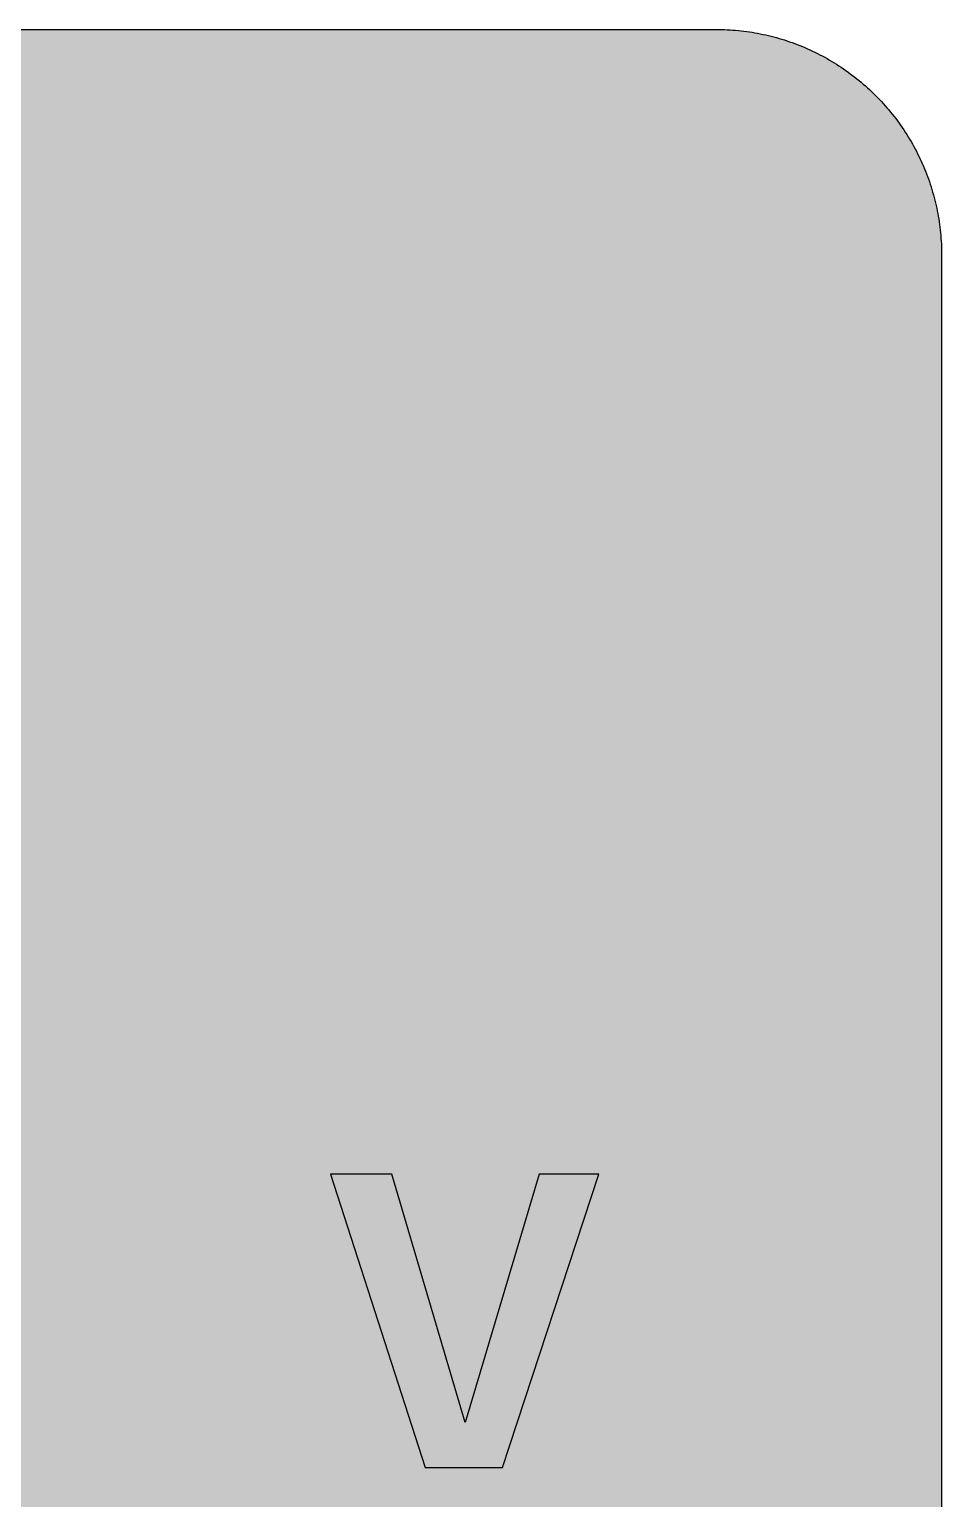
# Model space of a CAD drawing. Header units: millimetres. Extents: x 0 to 212, y 0 to 159.
# Drawn here: x 154.6 to 211.7, y 66.9 to 158.8 of the extents above; entities that cross this region are included whole.
import ezdxf

# ---------------------------------------------------------------- set-up
doc = ezdxf.new("R2010")
doc.units = ezdxf.units.MM

msp = doc.modelspace()

# ---------------------------------------------------------------- hatches: boundary and pattern name
for color, points in [(254, [(14.1633, 0.0536), (13.9878, 0.0533), (13.8125, 0.0559), (13.6373, 0.061), (13.462, 0.0686), (13.2893, 0.0787), (13.114, 0.0914), (12.9413, 0.1041), (12.7686, 0.1219), (12.5959, 0.1397), (12.4231, 0.16), (12.2504, 0.1829), (12.0777, 0.2057), (11.9075, 0.2337), (11.7373, 0.2616), (11.5672, 0.2921), (11.397, 0.3251), (11.2268, 0.3607), (11.0592, 0.3988), (10.8915, 0.4369), (10.7239, 0.4775), (10.5562, 0.5207), (10.3886, 0.5664), (10.2235, 0.6121), (10.0584, 0.6629), (9.8933, 0.7137), (9.7307, 0.7671), (9.5682, 0.8204), (9.4056, 0.8788), (9.2431, 0.9373), (9.083, 0.9982), (8.923, 1.0617), (8.763, 1.1252), (8.6055, 1.1938), (8.4455, 1.2624), (8.2906, 1.331), (8.1331, 1.4046), (7.9781, 1.4783), (7.8232, 1.5545), (7.6708, 1.6332), (7.5184, 1.7145), (7.366, 1.7958), (7.2161, 1.8796), (7.0663, 1.966), (6.919, 2.0523), (6.7716, 2.1438), (6.6243, 2.2352), (6.4795, 2.3266), (6.3348, 2.4232), (6.19, 2.5197), (6.0477, 2.6187), (5.908, 2.7178), (5.7683, 2.8194), (5.6286, 2.9235), (5.4915, 3.0302), (5.3543, 3.1369), (5.2197, 3.2461), (5.0851, 3.3579), (4.953, 3.4722), (4.8209, 3.5865), (4.6914, 3.7033), (4.5644, 3.8202), (4.4348, 3.9395), (4.3104, 4.0615), (4.1859, 4.1859), (4.0615, 4.3104), (3.9395, 4.4348), (3.8202, 4.5618), (3.7033, 4.6914), (3.5865, 4.8209), (3.4722, 4.953), (3.3579, 5.0851), (3.2487, 5.2197), (3.1369, 5.3543), (3.0302, 5.4915), (2.9235, 5.6286), (2.8194, 5.7683), (2.7178, 5.908), (2.6187, 6.0477), (2.5197, 6.19), (2.4232, 6.3348), (2.3266, 6.477), (2.2352, 6.6243), (2.1438, 6.7691), (2.0523, 6.919), (1.966, 7.0663), (1.8796, 7.2161), (1.7958, 7.366), (1.7145, 7.5184), (1.6332, 7.6708), (1.5545, 7.8232), (1.4783, 7.9781), (1.4046, 8.1331), (1.331, 8.2906), (1.2598, 8.4455), (1.1913, 8.603), (1.1252, 8.763), (1.0592, 8.923), (0.9982, 9.083), (0.9373, 9.2431), (0.8763, 9.4056), (0.8204, 9.5682), (0.7645, 9.7307), (0.7112, 9.8933), (0.6604, 10.0584), (0.6121, 10.2235), (0.5639, 10.3911), (0.5207, 10.5562), (0.4775, 10.7239), (0.4343, 10.8915), (0.3962, 11.0592), (0.3607, 11.2268), (0.3251, 11.397), (0.2921, 11.5672), (0.2616, 11.7373), (0.2311, 11.9075), (0.2057, 12.0802), (0.1803, 12.2504), (0.1575, 12.4231), (0.1372, 12.5959), (0.1194, 12.7686), (0.1041, 12.9413), (0.0889, 13.1166), (0.0787, 13.2893), (0.0686, 13.4645), (0.061, 13.6373), (0.0559, 13.8125), (0.0508, 13.9878), (0.0508, 14.163), (0.0522, 144.6925), (0.0508, 144.8664), (0.0559, 145.0416), (0.061, 145.2169), (0.0686, 145.3896), (0.0787, 145.5649), (0.0889, 145.7376), (0.1041, 145.9128), (0.1194, 146.0856), (0.1372, 146.2583), (0.1575, 146.431), (0.1803, 146.6037), (0.2057, 146.7739), (0.2311, 146.9466), (0.2616, 147.1168), (0.2921, 147.287), (0.3251, 147.4572), (0.3607, 147.6248), (0.3962, 147.795), (0.4343, 147.9626), (0.4775, 148.1303), (0.5207, 148.2979), (0.5639, 148.463), (0.6121, 148.6281), (0.6604, 148.7932), (0.7112, 148.9583), (0.7645, 149.1234), (0.8204, 149.286), (0.8763, 149.4485), (0.9373, 149.6111), (0.9982, 149.7711), (1.0592, 149.9311), (1.1252, 150.0911), (1.1913, 150.2486), (1.2598, 150.4061), (1.331, 150.5636), (1.4046, 150.7185), (1.4783, 150.876), (1.5545, 151.0284), (1.6332, 151.1833), (1.7145, 151.3357), (1.7958, 151.4856), (1.8796, 151.638), (1.966, 151.7879), (2.0523, 151.9352), (2.1438, 152.0825), (2.2352, 152.2298), (2.3266, 152.3746), (2.4232, 152.5194), (2.5197, 152.6616), (2.6187, 152.8039), (2.7178, 152.9461), (2.8194, 153.0858), (2.9235, 153.2255), (3.0302, 153.3627), (3.1369, 153.4973), (3.2487, 153.6344), (3.3579, 153.7665), (3.4722, 153.8986), (3.5865, 154.0307), (3.7033, 154.1602), (3.8202, 154.2898), (3.9395, 154.4168), (4.0615, 154.5438), (4.1859, 154.6682), (4.3104, 154.7901), (4.4348, 154.9121), (4.5644, 155.034), (4.6914, 155.1508), (4.8209, 155.2677), (4.953, 155.382), (5.0851, 155.4937), (5.2197, 155.6055), (5.3543, 155.7147), (5.4915, 155.8239), (5.6286, 155.9281), (5.7683, 156.0322), (5.908, 156.1338), (6.0477, 156.2354), (6.19, 156.3345), (6.3348, 156.431), (6.4795, 156.525), (6.6243, 156.6189), (6.7716, 156.7104), (6.919, 156.7993), (7.0663, 156.8882), (7.2161, 156.9745), (7.366, 157.0584), (7.5184, 157.1396), (7.6708, 157.2209), (7.8232, 157.2971), (7.9781, 157.3733), (8.1331, 157.4495), (8.2906, 157.5206), (8.4455, 157.5918), (8.6055, 157.6603), (8.763, 157.7289), (8.923, 157.7924), (9.083, 157.8559), (9.2431, 157.9169), (9.4056, 157.9753), (9.5682, 158.0337), (9.7307, 158.0871), (9.8933, 158.1404), (10.0584, 158.1912), (10.2235, 158.242), (10.3886, 158.2877), (10.5562, 158.3334), (10.7239, 158.3766), (10.8915, 158.4173), (11.0592, 158.4579), (11.2268, 158.4935), (11.397, 158.529), (11.5672, 158.562), (11.7373, 158.5925), (11.9075, 158.6205), (12.0777, 158.6484), (12.2504, 158.6713), (12.4231, 158.6941), (12.5959, 158.7144), (12.7686, 158.7322), (12.9413, 158.75), (13.114, 158.7627), (13.2893, 158.7754), (13.462, 158.7856), (13.6373, 158.7932), (13.8125, 158.7983), (13.9878, 158.8008), (14.163, 158.8033), (197.6078, 158.8036), (197.7822, 158.8008), (197.9574, 158.7983), (198.1327, 158.7932), (198.3054, 158.7856), (198.4807, 158.7754), (198.6534, 158.7627), (198.8287, 158.75), (199.0014, 158.7322), (199.1741, 158.7144), (199.3468, 158.6941), (199.5195, 158.6713), (199.6897, 158.6484), (199.8624, 158.6205), (200.0326, 158.5925), (200.2028, 158.562), (200.373, 158.529), (200.5432, 158.4935), (200.7108, 158.4579), (200.8784, 158.4173), (201.0461, 158.3766), (201.2137, 158.3334), (201.3788, 158.2877), (201.5465, 158.242), (201.7116, 158.1912), (201.8767, 158.1404), (202.0392, 158.0871), (202.2018, 158.0337), (202.3643, 157.9753), (202.5269, 157.9169), (202.6869, 157.8559), (202.8469, 157.7924), (203.007, 157.7289), (203.167, 157.6603), (203.3245, 157.5918), (203.4794, 157.5206), (203.6369, 157.4495), (203.7918, 157.3733), (203.9468, 157.2971), (204.0992, 157.2209), (204.2516, 157.1396), (204.404, 157.0584), (204.5538, 156.9745), (204.7037, 156.8882), (204.8535, 156.7993), (205.0009, 156.7104), (205.1456, 156.6189), (205.293, 156.525), (205.4352, 156.431), (205.58, 156.3345), (205.7222, 156.2354), (205.8619, 156.1338), (206.0016, 156.0322), (206.1413, 155.9281), (206.2785, 155.8239), (206.4156, 155.7147), (206.5503, 155.6055), (206.6849, 155.4937), (206.817, 155.382), (206.949, 155.2677), (207.0786, 155.1508), (207.2081, 155.034), (207.3351, 154.9121), (207.4596, 154.7901), (207.584, 154.6682), (207.7085, 154.5438), (207.8304, 154.4168), (207.9498, 154.2898), (208.0666, 154.1602), (208.1835, 154.0307), (208.2978, 153.8986), (208.4121, 153.7665), (208.5238, 153.6344), (208.6331, 153.4973), (208.7397, 153.3627), (208.8464, 153.2255), (208.9506, 153.0858), (209.0522, 152.9461), (209.1512, 152.8039), (209.2503, 152.6616), (209.3468, 152.5194), (209.4433, 152.3746), (209.5348, 152.2298), (209.6262, 152.0825), (209.7176, 151.9352), (209.804, 151.7879), (209.8904, 151.638), (209.9742, 151.4856), (210.0555, 151.3357), (210.1367, 151.1833), (210.2155, 151.0284), (210.2917, 150.876), (210.3653, 150.7185), (210.439, 150.5636), (210.5076, 150.4061), (210.5762, 150.2486), (210.6447, 150.0911), (210.7082, 149.9311), (210.7717, 149.7711), (210.8327, 149.6111), (210.8911, 149.4485), (210.9495, 149.286), (211.0029, 149.1234), (211.0562, 148.9583), (211.107, 148.7932), (211.1578, 148.6281), (211.2035, 148.463), (211.2493, 148.2979), (211.2924, 148.1303), (211.3331, 147.9626), (211.3712, 147.795), (211.4093, 147.6248), (211.4448, 147.4572), (211.4779, 147.287), (211.5083, 147.1168), (211.5363, 146.9466), (211.5642, 146.7739), (211.5871, 146.6037), (211.6099, 146.431), (211.6303, 146.2583), (211.648, 146.0856), (211.6658, 145.9128), (211.6785, 145.7376), (211.6912, 145.5649), (211.7014, 145.3896), (211.709, 145.2169), (211.7141, 145.0416), (211.7166, 144.8664), (211.7166, 144.6911), (211.7189, 14.1647), (211.7166, 13.9878), (211.7141, 13.8125), (211.709, 13.6373), (211.7014, 13.4645), (211.6912, 13.2893), (211.6785, 13.1166), (211.6658, 12.9413), (211.648, 12.7686), (211.6303, 12.5959), (211.6099, 12.4231), (211.5871, 12.2504), (211.5642, 12.0802), (211.5363, 11.9075), (211.5083, 11.7373), (211.4779, 11.5672), (211.4448, 11.397), (211.4093, 11.2268), (211.3712, 11.0592), (211.3331, 10.8915), (211.2924, 10.7239), (211.2493, 10.5562), (211.2035, 10.3911), (211.1578, 10.2235), (211.107, 10.0584), (211.0562, 9.8933), (211.0029, 9.7307), (210.9495, 9.5682), (210.8911, 9.4056), (210.8327, 9.2431), (210.7717, 9.083), (210.7082, 8.923), (210.6447, 8.763), (210.5762, 8.603), (210.5076, 8.4455), (210.439, 8.2906), (210.3653, 8.1331), (210.2917, 7.9781), (210.2155, 7.8232), (210.1367, 7.6708), (210.0555, 7.5184), (209.9742, 7.366), (209.8904, 7.2161), (209.804, 7.0663), (209.7176, 6.919), (209.6262, 6.7691), (209.5348, 6.6243), (209.4433, 6.477), (209.3468, 6.3348), (209.2503, 6.19), (209.1512, 6.0477), (209.0522, 5.908), (208.9506, 5.7683), (208.8464, 5.6286), (208.7397, 5.4915), (208.6331, 5.3543), (208.5238, 5.2197), (208.4121, 5.0851), (208.2978, 4.953), (208.1835, 4.8209), (208.0666, 4.6914), (207.9498, 4.5618), (207.8304, 4.4348), (207.7085, 4.3104), (207.584, 4.1859), (207.4596, 4.0615), (207.3351, 3.9395), (207.2081, 3.8202), (207.0786, 3.7033), (206.949, 3.5865), (206.817, 3.4722), (206.6849, 3.3579), (206.5503, 3.2461), (206.4156, 3.1369), (206.2785, 3.0302), (206.1413, 2.9235), (206.0016, 2.8194), (205.8619, 2.7178), (205.7222, 2.6187), (205.58, 2.5197), (205.4352, 2.4232), (205.293, 2.3266), (205.1456, 2.2352), (205.0009, 2.1438), (204.8535, 2.0523), (204.7037, 1.966), (204.5538, 1.8796), (204.404, 1.7958), (204.2516, 1.7145), (204.0992, 1.6332), (203.9468, 1.5545), (203.7918, 1.4783), (203.6369, 1.4046), (203.4794, 1.331), (203.3245, 1.2624), (203.167, 1.1938), (203.007, 1.1252), (202.8469, 1.0617), (202.6869, 0.9982), (202.5269, 0.9373), (202.3643, 0.8788), (202.2018, 0.8204), (202.0392, 0.7671), (201.8767, 0.7137), (201.7116, 0.6629), (201.5465, 0.6121), (201.3788, 0.5664), (201.2137, 0.5207), (201.0461, 0.4775), (200.8784, 0.4369), (200.7108, 0.3988), (200.5432, 0.3607), (200.373, 0.3251), (200.2028, 0.2921), (200.0326, 0.2616), (199.8624, 0.2337), (199.6897, 0.2057), (199.5195, 0.1829), (199.3468, 0.16), (199.1741, 0.1397), (199.0014, 0.1219), (198.8287, 0.1041), (198.6534, 0.0914), (198.4807, 0.0787), (198.3054, 0.0686), (198.1327, 0.061), (197.9574, 0.0559), (197.7822, 0.0533), (197.6069, 0.0533)]), (59, [(190.2714, 87.1883), (186.5313, 87.1883), (181.9092, 71.6675), (177.323, 87.1883), (173.4785, 87.1883), (179.4055, 68.8453), (184.2382, 68.8453)])]:
    msp.add_hatch(color=color).paths.add_polyline_path(points)
h = msp.add_hatch(color=59)
h.paths.add_polyline_path([(14.1633, 3.5814), (13.8887, 3.5839), (13.6169, 3.5941), (13.3477, 3.6119), (13.081, 3.6347), (12.8143, 3.6652), (12.5501, 3.7008), (12.2885, 3.7465), (12.0294, 3.7948), (11.7729, 3.8506), (11.5164, 3.9141), (11.2649, 3.9827), (11.016, 4.0564), (10.7671, 4.1351), (10.5232, 4.2215), (10.2819, 4.3129), (10.0432, 4.412), (9.8069, 4.5161), (9.5733, 4.6228), (9.3447, 4.7371), (9.1186, 4.8565), (8.8951, 4.9809), (8.6741, 5.113), (8.4582, 5.2476), (8.2448, 5.3873), (8.0366, 5.5321), (7.8308, 5.682), (7.6276, 5.8369), (7.4295, 5.9969), (7.2365, 6.1595), (7.046, 6.3297), (6.8605, 6.5024), (6.6777, 6.6802), (6.5024, 6.8605), (6.3271, 7.046), (6.1595, 7.2365), (5.9969, 7.432), (5.8369, 7.6302), (5.682, 7.8308), (5.5321, 8.0366), (5.3873, 8.2448), (5.2451, 8.4582), (5.1105, 8.6741), (4.9809, 8.8951), (4.8565, 9.1186), (4.7371, 9.3447), (4.6228, 9.5758), (4.5136, 9.8069), (4.4094, 10.0432), (4.3129, 10.2819), (4.2215, 10.5232), (4.1351, 10.7696), (4.0538, 11.016), (3.9802, 11.2649), (3.9116, 11.5189), (3.8506, 11.7729), (3.7948, 12.0294), (3.744, 12.2911), (3.7008, 12.5527), (3.6627, 12.8143), (3.6322, 13.081), (3.6093, 13.3502), (3.5916, 13.6195), (3.5814, 13.8913), (3.5789, 14.163), (3.58, 144.6925), (3.5814, 144.9654), (3.5916, 145.2347), (3.6093, 145.5064), (3.6322, 145.7731), (3.6627, 146.0398), (3.7008, 146.304), (3.744, 146.5656), (3.7948, 146.8247), (3.8506, 147.0812), (3.9116, 147.3352), (3.9802, 147.5892), (4.0538, 147.8382), (4.1351, 148.0845), (4.2215, 148.3309), (4.3129, 148.5722), (4.4094, 148.811), (4.5136, 149.0472), (4.6228, 149.2783), (4.7371, 149.5095), (4.8565, 149.7355), (4.9809, 149.9591), (5.1105, 150.1775), (5.2451, 150.3959), (5.3873, 150.6093), (5.5321, 150.8176), (5.682, 151.0233), (5.8369, 151.224), (5.9969, 151.4221), (6.1595, 151.6177), (6.3271, 151.8056), (6.5024, 151.9936), (6.6777, 152.1739), (6.8605, 152.3517), (7.046, 152.5245), (7.2365, 152.6946), (7.4295, 152.8572), (7.6276, 153.0172), (7.8308, 153.1722), (8.0366, 153.322), (8.2448, 153.4668), (8.4582, 153.6065), (8.6741, 153.7411), (8.8951, 153.8732), (9.1186, 153.9977), (9.3447, 154.117), (9.5733, 154.2313), (9.8069, 154.3406), (10.0432, 154.4422), (10.2819, 154.5412), (10.5232, 154.6327), (10.7671, 154.719), (11.016, 154.7978), (11.2649, 154.874), (11.5164, 154.9425), (11.7729, 155.0035), (12.0294, 155.0594), (12.2885, 155.1102), (12.5501, 155.1534), (12.8143, 155.1889), (13.081, 155.2194), (13.3477, 155.2448), (13.6169, 155.26), (13.8887, 155.2702), (14.163, 155.2753), (197.6078, 155.2758), (197.8787, 155.2702), (198.1505, 155.26), (198.4197, 155.2448), (198.689, 155.2194), (198.9557, 155.1889), (199.2173, 155.1534), (199.4789, 155.1102), (199.7405, 155.0594), (199.9971, 155.0035), (200.2511, 154.9425), (200.5051, 154.874), (200.754, 154.7978), (201.0004, 154.719), (201.2467, 154.6327), (201.488, 154.5412), (201.7268, 154.4422), (201.963, 154.3406), (202.1942, 154.2313), (202.4253, 154.117), (202.6514, 153.9977), (202.8749, 153.8732), (203.0959, 153.7411), (203.3118, 153.6065), (203.5251, 153.4668), (203.7334, 153.322), (203.9391, 153.1722), (204.1398, 153.0172), (204.3379, 152.8572), (204.5335, 152.6946), (204.724, 152.5245), (204.9094, 152.3517), (205.0898, 152.1739), (205.2676, 151.9936), (205.4403, 151.8056), (205.6105, 151.6177), (205.773, 151.4221), (205.933, 151.224), (206.088, 151.0233), (206.2378, 150.8176), (206.3826, 150.6093), (206.5223, 150.3959), (206.6569, 150.1775), (206.789, 149.9591), (206.9135, 149.7355), (207.0329, 149.5095), (207.1472, 149.2783), (207.2538, 149.0472), (207.358, 148.811), (207.457, 148.5722), (207.5485, 148.3309), (207.6348, 148.0845), (207.7136, 147.8382), (207.7872, 147.5892), (207.8558, 147.3352), (207.9193, 147.0812), (207.9752, 146.8247), (208.0235, 146.5656), (208.0692, 146.304), (208.1047, 146.0398), (208.1352, 145.7731), (208.1581, 145.5064), (208.1759, 145.2347), (208.186, 144.9654), (208.1911, 144.6911), (208.1911, 14.1647), (208.186, 13.8913), (208.1759, 13.6195), (208.1581, 13.3502), (208.1352, 13.081), (208.1047, 12.8143), (208.0692, 12.5527), (208.0235, 12.2911), (207.9752, 12.0294), (207.9193, 11.7729), (207.8558, 11.5189), (207.7872, 11.2649), (207.7136, 11.016), (207.6348, 10.7696), (207.5485, 10.5232), (207.457, 10.2819), (207.358, 10.0432), (207.2538, 9.8069), (207.1472, 9.5758), (207.0329, 9.3447), (206.9135, 9.1186), (206.789, 8.8951), (206.6569, 8.6741), (206.5223, 8.4582), (206.3826, 8.2448), (206.2378, 8.0366), (206.088, 7.8308), (205.933, 7.6302), (205.773, 7.432), (205.6105, 7.2365), (205.4403, 7.046), (205.2676, 6.8605), (205.0898, 6.6802), (204.9094, 6.5024), (204.724, 6.3297), (204.5335, 6.1595), (204.3379, 5.9969), (204.1398, 5.8369), (203.9391, 5.682), (203.7334, 5.5321), (203.5251, 5.3873), (203.3118, 5.2476), (203.0959, 5.113), (202.8749, 4.9809), (202.6514, 4.8565), (202.4253, 4.7371), (202.1942, 4.6228), (201.963, 4.5161), (201.7268, 4.412), (201.488, 4.3129), (201.2467, 4.2215), (201.0004, 4.1351), (200.754, 4.0564), (200.5051, 3.9827), (200.2511, 3.9141), (199.9971, 3.8506), (199.7405, 3.7948), (199.4789, 3.7465), (199.2173, 3.7008), (198.9557, 3.6652), (198.689, 3.6347), (198.4197, 3.6119), (198.1505, 3.5941), (197.8787, 3.5839), (197.6069, 3.5789)])
h.paths.add_polyline_path([(14.1633, 8.8731), (14.0259, 8.8748), (13.8887, 8.8798), (13.7541, 8.8875), (13.622, 8.9002), (13.4874, 8.9154), (13.3553, 8.9332), (13.2258, 8.9535), (13.0962, 8.9789), (12.9667, 9.0068), (12.8397, 9.0373), (12.7127, 9.0729), (12.5882, 9.1084), (12.4663, 9.1491), (12.3419, 9.1923), (12.2225, 9.238), (12.1031, 9.2888), (11.9837, 9.3396), (11.8694, 9.3929), (11.7526, 9.4513), (11.6408, 9.5098), (11.5291, 9.5733), (11.4198, 9.6368), (11.3106, 9.7053), (11.2039, 9.7765), (11.0998, 9.8476), (10.9957, 9.9238), (10.8966, 10), (10.7975, 10.0787), (10.6985, 10.1625), (10.6045, 10.2464), (10.5105, 10.3327), (10.4216, 10.4216), (10.3327, 10.5131), (10.2464, 10.6045), (10.16, 10.701), (10.0787, 10.7975), (10, 10.8966), (9.9212, 10.9982), (9.8476, 11.0998), (9.7739, 11.2039), (9.7053, 11.3106), (9.6368, 11.4198), (9.5707, 11.5291), (9.5098, 11.6408), (9.4488, 11.7551), (9.3929, 11.8694), (9.337, 11.9863), (9.2862, 12.1031), (9.238, 12.2225), (9.1923, 12.3444), (9.1491, 12.4663), (9.1084, 12.5908), (9.0703, 12.7152), (9.0373, 12.8397), (9.0068, 12.9692), (8.9789, 13.0962), (8.9535, 13.2258), (8.9306, 13.3579), (8.9129, 13.4899), (8.8976, 13.622), (8.8849, 13.7566), (8.8773, 13.8913), (8.8722, 14.0259), (8.8697, 14.163), (8.8717, 144.6925), (8.8722, 144.8283), (8.8773, 144.9629), (8.8849, 145.0975), (8.8976, 145.2321), (8.9129, 145.3642), (8.9306, 145.4963), (8.9535, 145.6284), (8.9789, 145.7579), (9.0068, 145.8849), (9.0373, 146.0144), (9.0703, 146.1389), (9.1084, 146.2634), (9.1491, 146.3878), (9.1923, 146.5097), (9.238, 146.6317), (9.2862, 146.751), (9.337, 146.8679), (9.3929, 146.9847), (9.4488, 147.099), (9.5098, 147.2133), (9.5707, 147.3251), (9.6368, 147.4343), (9.7053, 147.5435), (9.7739, 147.6502), (9.8476, 147.7543), (9.9212, 147.8559), (10, 147.9575), (10.0787, 148.0566), (10.16, 148.1531), (10.2464, 148.2496), (10.3327, 148.3411), (10.4216, 148.4325), (10.5105, 148.5214), (10.6045, 148.6078), (10.6985, 148.6916), (10.7975, 148.7754), (10.8966, 148.8542), (10.9957, 148.9304), (11.0998, 149.0066), (11.2039, 149.0777), (11.3106, 149.1488), (11.4198, 149.2174), (11.5291, 149.2809), (11.6408, 149.3444), (11.7526, 149.4028), (11.8694, 149.4612), (11.9837, 149.5146), (12.1031, 149.5679), (12.2225, 149.6162), (12.3419, 149.6619), (12.4663, 149.7051), (12.5882, 149.7457), (12.7127, 149.7813), (12.8397, 149.8168), (12.9667, 149.8473), (13.0962, 149.8752), (13.2258, 149.9006), (13.3553, 149.921), (13.4874, 149.9413), (13.622, 149.9565), (13.7541, 149.9667), (13.8887, 149.9768), (14.0259, 149.9819), (14.163, 149.9819), (197.6078, 149.9842), (197.7441, 149.9819), (197.8787, 149.9768), (198.0133, 149.9667), (198.1479, 149.9565), (198.28, 149.9413), (198.4121, 149.921), (198.5442, 149.9006), (198.6737, 149.8752), (198.8007, 149.8473), (198.9303, 149.8168), (199.0547, 149.7813), (199.1792, 149.7457), (199.3036, 149.7051), (199.4256, 149.6619), (199.5475, 149.6162), (199.6669, 149.5679), (199.7837, 149.5146), (199.9005, 149.4612), (200.0148, 149.4028), (200.1291, 149.3444), (200.2409, 149.2809), (200.3501, 149.2174), (200.4593, 149.1488), (200.566, 149.0777), (200.6702, 149.0066), (200.7718, 148.9304), (200.8734, 148.8542), (200.9724, 148.7754), (201.0689, 148.6916), (201.1655, 148.6078), (201.2569, 148.5214), (201.3483, 148.4325), (201.4372, 148.3411), (201.5236, 148.2496), (201.6074, 148.1531), (201.6912, 148.0566), (201.77, 147.9575), (201.8462, 147.8559), (201.9224, 147.7543), (201.9935, 147.6502), (202.0646, 147.5435), (202.1332, 147.4343), (202.1967, 147.3251), (202.2602, 147.2133), (202.3186, 147.099), (202.377, 146.9847), (202.4304, 146.8679), (202.4812, 146.751), (202.532, 146.6317), (202.5777, 146.5097), (202.6209, 146.3878), (202.6615, 146.2634), (202.6971, 146.1389), (202.7326, 146.0144), (202.7631, 145.8849), (202.7911, 145.7579), (202.8165, 145.6284), (202.8368, 145.4963), (202.8546, 145.3642), (202.8698, 145.2321), (202.8825, 145.0975), (202.8901, 144.9629), (202.8952, 144.8283), (202.8977, 144.6911), (202.8994, 14.1647), (202.8952, 14.0259), (202.8901, 13.8913), (202.8825, 13.7566), (202.8698, 13.622), (202.8546, 13.4899), (202.8368, 13.3579), (202.8165, 13.2258), (202.7911, 13.0962), (202.7631, 12.9692), (202.7326, 12.8397), (202.6971, 12.7152), (202.6615, 12.5908), (202.6209, 12.4663), (202.5777, 12.3444), (202.532, 12.2225), (202.4812, 12.1031), (202.4304, 11.9863), (202.377, 11.8694), (202.3186, 11.7551), (202.2602, 11.6408), (202.1967, 11.5291), (202.1332, 11.4198), (202.0646, 11.3106), (201.9935, 11.2039), (201.9224, 11.0998), (201.8462, 10.9982), (201.77, 10.8966), (201.6912, 10.7975), (201.6074, 10.701), (201.5236, 10.6045), (201.4372, 10.5131), (201.3483, 10.4216), (201.2569, 10.3327), (201.1655, 10.2464), (201.0689, 10.1625), (200.9724, 10.0787), (200.8734, 10), (200.7718, 9.9238), (200.6702, 9.8476), (200.566, 9.7765), (200.4593, 9.7053), (200.3501, 9.6368), (200.2409, 9.5733), (200.1291, 9.5098), (200.0148, 9.4513), (199.9005, 9.3929), (199.7837, 9.3396), (199.6669, 9.2888), (199.5475, 9.238), (199.4256, 9.1923), (199.3036, 9.1491), (199.1792, 9.1084), (199.0547, 9.0729), (198.9303, 9.0373), (198.8007, 9.0068), (198.6737, 8.9789), (198.5442, 8.9535), (198.4121, 8.9332), (198.28, 8.9154), (198.1479, 8.9002), (198.0133, 8.8875), (197.8787, 8.8798), (197.7441, 8.8748), (197.6069, 8.8722)], flags=16)
h = msp.add_hatch(color=59)
edge = h.paths.add_edge_path()
edge.add_line((163.2479, 68.4925), (163.4566, 68.4936))
edge.add_line((163.4566, 68.4936), (163.6624, 68.4987))
edge.add_line((163.6624, 68.4987), (163.8681, 68.5089))
edge.add_line((163.8681, 68.5089), (164.0713, 68.5216))
edge.add_line((164.0713, 68.5216), (164.2694, 68.5394))
edge.add_line((164.2694, 68.5394), (164.4701, 68.5597))
edge.add_line((164.4701, 68.5597), (164.6657, 68.5851))
edge.add_line((164.6657, 68.5851), (164.8587, 68.6156))
edge.add_line((164.8587, 68.6156), (165.0492, 68.6486))
edge.add_line((165.0492, 68.6486), (165.2397, 68.6867))
edge.add_line((165.2397, 68.6867), (165.4251, 68.7273))
edge.add_line((165.4251, 68.7273), (165.6105, 68.7756))
edge.add_line((165.6105, 68.7756), (165.7909, 68.8238))
edge.add_line((165.7909, 68.8238), (165.9712, 68.8797))
edge.add_line((165.9712, 68.8797), (166.1465, 68.9381))
edge.add_line((166.1465, 68.9381), (166.3217, 69.0016))
edge.add_line((166.3217, 69.0016), (166.4919, 69.0702))
edge.add_line((166.4919, 69.0702), (166.6621, 69.1413))
edge.add_line((166.6621, 69.1413), (166.8272, 69.2201))
edge.add_line((166.8272, 69.2201), (166.9898, 69.3014))
edge.add_line((166.9898, 69.3014), (167.1523, 69.3852))
edge.add_line((167.1523, 69.3852), (167.3098, 69.4766))
edge.add_line((167.3098, 69.4766), (167.4647, 69.5731))
edge.add_line((167.4647, 69.5731), (167.6146, 69.6722))
edge.add_line((167.6146, 69.6722), (167.7645, 69.7763))
edge.add_line((167.7645, 69.7763), (167.9092, 69.8856))
edge.add_line((167.9092, 69.8856), (168.0515, 69.9999))
edge.add_line((168.0515, 69.9999), (168.1912, 70.1192))
edge.add_line((168.1912, 70.1192), (168.3283, 70.2437))
edge.add_line((168.3283, 70.2437), (168.463, 70.3732))
edge.add_line((168.463, 70.3732), (168.5925, 70.5079))
edge.add_line((168.5925, 70.5079), (168.7195, 70.6476))
edge.add_line((168.7195, 70.6476), (168.8414, 70.7923))
edge.add_line((168.8414, 70.7923), (168.9633, 70.9397))
edge.add_line((168.9633, 70.9397), (169.0802, 71.0946))
edge.add_line((169.0802, 71.0946), (169.1945, 71.2546))
edge.add_line((169.1945, 71.2546), (169.3037, 71.4197))
edge.add_line((169.3037, 71.4197), (169.4104, 71.5899))
edge.add_line((169.4104, 71.5899), (169.512, 71.7677))
edge.add_line((169.512, 71.7677), (169.6136, 71.948))
edge.add_line((169.6136, 71.948), (169.7076, 72.1335))
edge.add_line((169.7076, 72.1335), (169.8015, 72.3265))
edge.add_line((169.8015, 72.3265), (169.8904, 72.5246))
edge.add_line((169.8904, 72.5246), (169.9743, 72.7278))
edge.add_line((169.9743, 72.7278), (170.0555, 72.9361))
edge.add_line((170.0555, 72.9361), (170.1343, 73.1495))
edge.add_line((170.1343, 73.1495), (170.2054, 73.3704))
edge.add_line((170.2054, 73.3704), (170.2765, 73.5965))
edge.add_line((170.2765, 73.5965), (170.3426, 73.8276))
edge.add_line((170.3426, 73.8276), (170.4035, 74.0639))
edge.add_line((170.4035, 74.0639), (170.4619, 74.3077))
edge.add_line((170.4619, 74.3077), (170.5153, 74.5566))
edge.add_line((170.5153, 74.5566), (170.5661, 74.8106))
edge.add_line((170.5661, 74.8106), (170.6118, 75.0722))
edge.add_line((170.6118, 75.0722), (170.6524, 75.3389))
edge.add_line((170.6524, 75.3389), (170.688, 75.6107))
edge.add_line((170.688, 75.6107), (170.721, 75.8901))
edge.add_line((170.721, 75.8901), (170.7515, 76.1746))
edge.add_line((170.7515, 76.1746), (170.7744, 76.4667))
edge.add_line((170.7744, 76.4667), (170.7947, 76.7639))
edge.add_line((170.7947, 76.7639), (170.8099, 77.0661))
edge.add_line((170.8099, 77.0661), (170.8226, 77.3786))
edge.add_line((170.8226, 77.3786), (170.8302, 77.6935))
edge.add_line((170.8302, 77.6935), (170.8302, 78.0161))
edge.add_line((170.8302, 78.0161), (170.8302, 78.3387))
edge.add_line((170.8302, 78.3387), (170.8226, 78.6562))
edge.add_line((170.8226, 78.6562), (170.8099, 78.9661))
edge.add_line((170.8099, 78.9661), (170.7947, 79.2683))
edge.add_line((170.7947, 79.2683), (170.7744, 79.5655))
edge.add_line((170.7744, 79.5655), (170.7515, 79.8576))
edge.add_line((170.7515, 79.8576), (170.721, 80.1421))
edge.add_line((170.721, 80.1421), (170.688, 80.4215))
edge.add_line((170.688, 80.4215), (170.6524, 80.6933))
edge.add_line((170.6524, 80.6933), (170.6118, 80.96))
edge.add_line((170.6118, 80.96), (170.5661, 81.2216))
edge.add_line((170.5661, 81.2216), (170.5153, 81.4756))
edge.add_line((170.5153, 81.4756), (170.4619, 81.7245))
edge.add_line((170.4619, 81.7245), (170.4035, 81.9683))
edge.add_line((170.4035, 81.9683), (170.3426, 82.2046))
edge.add_line((170.3426, 82.2046), (170.2765, 82.4357))
edge.add_line((170.2765, 82.4357), (170.2054, 82.6618))
edge.add_line((170.2054, 82.6618), (170.1343, 82.8827))
edge.add_line((170.1343, 82.8827), (170.0555, 83.0961))
edge.add_line((170.0555, 83.0961), (169.9743, 83.3044))
edge.add_line((169.9743, 83.3044), (169.8904, 83.5076))
edge.add_line((169.8904, 83.5076), (169.8015, 83.7057))
edge.add_line((169.8015, 83.7057), (169.7076, 83.8962))
edge.add_line((169.7076, 83.8962), (169.6136, 84.0842))
edge.add_line((169.6136, 84.0842), (169.512, 84.2645))
edge.add_line((169.512, 84.2645), (169.4104, 84.4398))
edge.add_line((169.4104, 84.4398), (169.3037, 84.6099))
edge.add_line((169.3037, 84.6099), (169.1945, 84.775))
edge.add_line((169.1945, 84.775), (169.0802, 84.9351))
edge.add_line((169.0802, 84.9351), (168.9633, 85.09))
edge.add_line((168.9633, 85.09), (168.8414, 85.2399))
edge.add_line((168.8414, 85.2399), (168.7195, 85.3846))
edge.add_line((168.7195, 85.3846), (168.5925, 85.5243))
edge.add_line((168.5925, 85.5243), (168.463, 85.6564))
edge.add_line((168.463, 85.6564), (168.3283, 85.786))
edge.add_line((168.3283, 85.786), (168.1912, 85.9104))
edge.add_line((168.1912, 85.9104), (168.0515, 86.0298))
edge.add_line((168.0515, 86.0298), (167.9092, 86.1441))
edge.add_line((167.9092, 86.1441), (167.7645, 86.2533))
edge.add_line((167.7645, 86.2533), (167.6146, 86.36))
edge.add_line((167.6146, 86.36), (167.4647, 86.4591))
edge.add_line((167.4647, 86.4591), (167.3098, 86.553))
edge.add_line((167.3098, 86.553), (167.1523, 86.6445))
edge.add_line((167.1523, 86.6445), (166.9898, 86.7308))
edge.add_line((166.9898, 86.7308), (166.8272, 86.8121))
edge.add_line((166.8272, 86.8121), (166.6621, 86.8883))
edge.add_line((166.6621, 86.8883), (166.4919, 86.962))
edge.add_line((166.4919, 86.962), (166.3217, 87.028))
edge.add_line((166.3217, 87.028), (166.1465, 87.0915))
edge.add_line((166.1465, 87.0915), (165.9712, 87.1525))
edge.add_line((165.9712, 87.1525), (165.7909, 87.2058))
edge.add_line((165.7909, 87.2058), (165.6105, 87.2566))
edge.add_line((165.6105, 87.2566), (165.4251, 87.3023))
edge.add_line((165.4251, 87.3023), (165.2397, 87.3455))
edge.add_line((165.2397, 87.3455), (165.0492, 87.3811))
edge.add_line((165.0492, 87.3811), (164.8587, 87.4166))
edge.add_line((164.8587, 87.4166), (164.6657, 87.4446))
edge.add_line((164.6657, 87.4446), (164.4701, 87.47))
edge.add_line((164.4701, 87.47), (164.2694, 87.4928))
edge.add_line((164.2694, 87.4928), (164.0713, 87.5081))
edge.add_line((164.0713, 87.5081), (163.8681, 87.5233))
edge.add_line((163.8681, 87.5233), (163.6624, 87.5335))
edge.add_line((163.6624, 87.5335), (163.4566, 87.5386))
edge.add_line((163.4566, 87.5386), (163.2458, 87.5386))
edge.add_line((163.2458, 87.5386), (163.0375, 87.5386))
edge.add_line((163.0375, 87.5386), (162.8318, 87.5335))
edge.add_line((162.8318, 87.5335), (162.626, 87.5233))
edge.add_line((162.626, 87.5233), (162.4228, 87.5081))
edge.add_line((162.4228, 87.5081), (162.2222, 87.4928))
edge.add_line((162.2222, 87.4928), (162.0241, 87.47))
edge.add_line((162.0241, 87.47), (161.8285, 87.4446))
edge.add_line((161.8285, 87.4446), (161.6354, 87.4166))
edge.add_line((161.6354, 87.4166), (161.4424, 87.3811))
edge.add_line((161.4424, 87.3811), (161.2544, 87.3455))
edge.add_line((161.2544, 87.3455), (161.0665, 87.3023))
edge.add_line((161.0665, 87.3023), (160.8836, 87.2566))
edge.add_line((160.8836, 87.2566), (160.7007, 87.2058))
edge.add_line((160.7007, 87.2058), (160.5229, 87.1525))
edge.add_line((160.5229, 87.1525), (160.3451, 87.0915))
edge.add_line((160.3451, 87.0915), (160.1724, 87.028))
edge.add_line((160.1724, 87.028), (159.9997, 86.962))
edge.add_line((159.9997, 86.962), (159.832, 86.8883))
edge.add_line((159.832, 86.8883), (159.6644, 86.8121))
edge.add_line((159.6644, 86.8121), (159.5018, 86.7308))
edge.add_line((159.5018, 86.7308), (159.3418, 86.6445))
edge.add_line((159.3418, 86.6445), (159.1843, 86.553))
edge.add_line((159.1843, 86.553), (159.0294, 86.4591))
edge.add_line((159.0294, 86.4591), (158.877, 86.36))
edge.add_line((158.877, 86.36), (158.7297, 86.2533))
edge.add_line((158.7297, 86.2533), (158.5824, 86.1441))
edge.add_line((158.5824, 86.1441), (158.4401, 86.0298))
edge.add_line((158.4401, 86.0298), (158.3004, 85.9104))
edge.add_line((158.3004, 85.9104), (158.1658, 85.786))
edge.add_line((158.1658, 85.786), (158.0312, 85.6564))
edge.add_line((158.0312, 85.6564), (157.9016, 85.5243))
edge.add_line((157.9016, 85.5243), (157.7746, 85.3846))
edge.add_line((157.7746, 85.3846), (157.6502, 85.2399))
edge.add_line((157.6502, 85.2399), (157.5308, 85.09))
edge.add_line((157.5308, 85.09), (157.414, 84.9351))
edge.add_line((157.414, 84.9351), (157.2997, 84.775))
edge.add_line((157.2997, 84.775), (157.1904, 84.6099))
edge.add_line((157.1904, 84.6099), (157.0838, 84.4398))
edge.add_line((157.0838, 84.4398), (156.9796, 84.2645))
edge.add_line((156.9796, 84.2645), (156.8806, 84.0842))
edge.add_line((156.8806, 84.0842), (156.784, 83.8962))
edge.add_line((156.784, 83.8962), (156.6926, 83.7057))
edge.add_line((156.6926, 83.7057), (156.6037, 83.5076))
edge.add_line((156.6037, 83.5076), (156.5199, 83.3044))
edge.add_line((156.5199, 83.3044), (156.4386, 83.0961))
edge.add_line((156.4386, 83.0961), (156.3599, 82.8827))
edge.add_line((156.3599, 82.8827), (156.2862, 82.6618))
edge.add_line((156.2862, 82.6618), (156.2176, 82.4357))
edge.add_line((156.2176, 82.4357), (156.1516, 82.2046))
edge.add_line((156.1516, 82.2046), (156.0906, 81.9683))
edge.add_line((156.0906, 81.9683), (156.0322, 81.7245))
edge.add_line((156.0322, 81.7245), (155.9789, 81.4756))
edge.add_line((155.9789, 81.4756), (155.9281, 81.2216))
edge.add_line((155.9281, 81.2216), (155.8823, 80.96))
edge.add_line((155.8823, 80.96), (155.8417, 80.6933))
edge.add_line((155.8417, 80.6933), (155.8036, 80.4215))
edge.add_line((155.8036, 80.4215), (155.7706, 80.1421))
edge.add_line((155.7706, 80.1421), (155.7426, 79.8576))
edge.add_line((155.7426, 79.8576), (155.7172, 79.5655))
edge.add_line((155.7172, 79.5655), (155.6969, 79.2683))
edge.add_line((155.6969, 79.2683), (155.6817, 78.9661))
edge.add_line((155.6817, 78.9661), (155.6715, 78.6562))
edge.add_line((155.6715, 78.6562), (155.6639, 78.3387))
edge.add_line((155.6639, 78.3387), (155.6614, 78.0161))
edge.add_line((155.6614, 78.0161), (155.6639, 77.7088))
edge.add_line((155.6639, 77.7088), (155.6715, 77.409))
edge.add_line((155.6715, 77.409), (155.6817, 77.1119))
edge.add_line((155.6817, 77.1119), (155.6969, 76.8223))
edge.add_line((155.6969, 76.8223), (155.7172, 76.5378))
edge.add_line((155.7172, 76.5378), (155.7426, 76.2559))
edge.add_line((155.7426, 76.2559), (155.7706, 75.9816))
edge.add_line((155.7706, 75.9816), (155.8036, 75.7123))
edge.add_line((155.8036, 75.7123), (155.8417, 75.4482))
edge.add_line((155.8417, 75.4482), (155.8823, 75.1891))
edge.add_line((155.8823, 75.1891), (155.9281, 74.9351))
edge.add_line((155.9281, 74.9351), (155.9789, 74.6862))
edge.add_line((155.9789, 74.6862), (156.0322, 74.4449))
edge.add_line((156.0322, 74.4449), (156.0906, 74.2061))
edge.add_line((156.0906, 74.2061), (156.1516, 73.9724))
edge.add_line((156.1516, 73.9724), (156.2176, 73.7438))
edge.add_line((156.2176, 73.7438), (156.2862, 73.5203))
edge.add_line((156.2862, 73.5203), (156.3599, 73.3044))
edge.add_line((156.3599, 73.3044), (156.4386, 73.091))
edge.add_line((156.4386, 73.091), (156.5199, 72.8828))
edge.add_line((156.5199, 72.8828), (156.6037, 72.6796))
edge.add_line((156.6037, 72.6796), (156.6926, 72.484))
edge.add_line((156.6926, 72.484), (156.784, 72.2909))
edge.add_line((156.784, 72.2909), (156.8806, 72.103))
edge.add_line((156.8806, 72.103), (156.9796, 71.9201))
edge.add_line((156.9796, 71.9201), (157.0838, 71.7423))
edge.add_line((157.0838, 71.7423), (157.1904, 71.5696))
edge.add_line((157.1904, 71.5696), (157.2997, 71.4019))
edge.add_line((157.2997, 71.4019), (157.414, 71.2394))
edge.add_line((157.414, 71.2394), (157.5308, 71.0819))
edge.add_line((157.5308, 71.0819), (157.6502, 70.927))
edge.add_line((157.6502, 70.927), (157.7746, 70.7796))
edge.add_line((157.7746, 70.7796), (157.9016, 70.6349))
edge.add_line((157.9016, 70.6349), (158.0312, 70.4977))
edge.add_line((158.0312, 70.4977), (158.1658, 70.3631))
edge.add_line((158.1658, 70.3631), (158.3004, 70.2335))
edge.add_line((158.3004, 70.2335), (158.4401, 70.1091))
edge.add_line((158.4401, 70.1091), (158.5824, 69.9897))
edge.add_line((158.5824, 69.9897), (158.7297, 69.8754))
edge.add_line((158.7297, 69.8754), (158.877, 69.7662))
edge.add_line((158.877, 69.7662), (159.0294, 69.6595))
edge.add_line((159.0294, 69.6595), (159.1843, 69.5579))
edge.add_line((159.1843, 69.5579), (159.3418, 69.4639))
edge.add_line((159.3418, 69.4639), (159.5018, 69.3725))
edge.add_line((159.5018, 69.3725), (159.6644, 69.2836))
edge.add_line((159.6644, 69.2836), (159.832, 69.2023))
edge.add_line((159.832, 69.2023), (159.9997, 69.1236))
edge.add_line((159.9997, 69.1236), (160.1724, 69.0524))
edge.add_line((160.1724, 69.0524), (160.3451, 68.9839))
edge.add_line((160.3451, 68.9839), (160.5229, 68.9204))
edge.add_line((160.5229, 68.9204), (160.7007, 68.8594))
edge.add_line((160.7007, 68.8594), (160.8836, 68.8061))
edge.add_line((160.8836, 68.8061), (161.0665, 68.7553))
edge.add_line((161.0665, 68.7553), (161.2544, 68.7095))
edge.add_line((161.2544, 68.7095), (161.4424, 68.6664))
edge.add_line((161.4424, 68.6664), (161.6354, 68.6308))
edge.add_line((161.6354, 68.6308), (161.8285, 68.5978))
edge.add_line((161.8285, 68.5978), (162.0241, 68.5698))
edge.add_line((162.0241, 68.5698), (162.2222, 68.5444))
edge.add_line((162.2222, 68.5444), (162.4228, 68.5267))
edge.add_line((162.4228, 68.5267), (162.626, 68.5114))
edge.add_line((162.626, 68.5114), (162.8318, 68.4987))
edge.add_line((162.8318, 68.4987), (163.0375, 68.4936))
edge.add_line((163.0375, 68.4936), (163.2458, 68.4911))
edge = h.paths.add_edge_path(flags=16)
edge.add_line((163.2479, 84.6843), (163.3753, 84.6811))
edge.add_line((163.3753, 84.6811), (163.4998, 84.6785))
edge.add_line((163.4998, 84.6785), (163.6243, 84.6709))
edge.add_line((163.6243, 84.6709), (163.7436, 84.6607))
edge.add_line((163.7436, 84.6607), (163.863, 84.648))
edge.add_line((163.863, 84.648), (163.9799, 84.6303))
edge.add_line((163.9799, 84.6303), (164.0942, 84.6125))
edge.add_line((164.0942, 84.6125), (164.2059, 84.5896))
edge.add_line((164.2059, 84.5896), (164.3151, 84.5668))
edge.add_line((164.3151, 84.5668), (164.4218, 84.5388))
edge.add_line((164.4218, 84.5388), (164.526, 84.5058))
edge.add_line((164.526, 84.5058), (164.6301, 84.4728))
edge.add_line((164.6301, 84.4728), (164.7317, 84.4347))
edge.add_line((164.7317, 84.4347), (164.8282, 84.3966))
edge.add_line((164.8282, 84.3966), (164.9247, 84.3534))
edge.add_line((164.9247, 84.3534), (165.0187, 84.3051))
edge.add_line((165.0187, 84.3051), (165.1127, 84.2569))
edge.add_line((165.1127, 84.2569), (165.2016, 84.2035))
edge.add_line((165.2016, 84.2035), (165.288, 84.1477))
edge.add_line((165.288, 84.1477), (165.3743, 84.0892))
edge.add_line((165.3743, 84.0892), (165.4581, 84.0257))
edge.add_line((165.4581, 84.0257), (165.5394, 83.9597))
edge.add_line((165.5394, 83.9597), (165.6182, 83.8911))
edge.add_line((165.6182, 83.8911), (165.6944, 83.82))
edge.add_line((165.6944, 83.82), (165.7706, 83.7438))
edge.add_line((165.7706, 83.7438), (165.8442, 83.6651))
edge.add_line((165.8442, 83.6651), (165.9128, 83.5838))
edge.add_line((165.9128, 83.5838), (165.9814, 83.4974))
edge.add_line((165.9814, 83.4974), (166.05, 83.4085))
edge.add_line((166.05, 83.4085), (166.1135, 83.3171))
edge.add_line((166.1135, 83.3171), (166.177, 83.2206))
edge.add_line((166.177, 83.2206), (166.2379, 83.1215))
edge.add_line((166.2379, 83.1215), (166.2963, 83.0199))
edge.add_line((166.2963, 83.0199), (166.3522, 82.9132))
edge.add_line((166.3522, 82.9132), (166.4056, 82.804))
edge.add_line((166.4056, 82.804), (166.4589, 82.6897))
edge.add_line((166.4589, 82.6897), (166.5097, 82.5729))
edge.add_line((166.5097, 82.5729), (166.558, 82.4535))
edge.add_line((166.558, 82.4535), (166.6037, 82.329))
edge.add_line((166.6037, 82.329), (166.6494, 82.202))
edge.add_line((166.6494, 82.202), (166.6926, 82.0725))
edge.add_line((166.6926, 82.0725), (166.7332, 81.9379))
edge.add_line((166.7332, 81.9379), (166.7713, 81.7982))
edge.add_line((166.7713, 81.7982), (166.8094, 81.6559))
edge.add_line((166.8094, 81.6559), (166.845, 81.5111))
edge.add_line((166.845, 81.5111), (166.878, 81.3613))
edge.add_line((166.878, 81.3613), (166.9085, 81.2089))
edge.add_line((166.9085, 81.2089), (166.939, 81.0514))
edge.add_line((166.939, 81.0514), (166.9669, 80.8914))
edge.add_line((166.9669, 80.8914), (166.9923, 80.7263))
edge.add_line((166.9923, 80.7263), (167.0152, 80.5586))
edge.add_line((167.0152, 80.5586), (167.038, 80.3859))
edge.add_line((167.038, 80.3859), (167.0583, 80.2107))
edge.add_line((167.0583, 80.2107), (167.0761, 80.0303))
edge.add_line((167.0761, 80.0303), (167.0939, 79.8474))
edge.add_line((167.0939, 79.8474), (167.1066, 79.6595))
edge.add_line((167.1066, 79.6595), (167.1218, 79.469))
edge.add_line((167.1218, 79.469), (167.132, 79.2734))
edge.add_line((167.132, 79.2734), (167.1422, 79.0727))
edge.add_line((167.1422, 79.0727), (167.1498, 78.8695))
edge.add_line((167.1498, 78.8695), (167.1549, 78.6638))
edge.add_line((167.1549, 78.6638), (167.1599, 78.4504))
edge.add_line((167.1599, 78.4504), (167.1625, 78.2345))
edge.add_line((167.1625, 78.2345), (167.1625, 78.0161))
edge.add_line((167.1625, 78.0161), (167.1625, 77.818))
edge.add_line((167.1625, 77.818), (167.1599, 77.6224))
edge.add_line((167.1599, 77.6224), (167.1549, 77.4294))
edge.add_line((167.1549, 77.4294), (167.1498, 77.2389))
edge.add_line((167.1498, 77.2389), (167.1422, 77.0509))
edge.add_line((167.1422, 77.0509), (167.132, 76.8655))
edge.add_line((167.132, 76.8655), (167.1218, 76.6826))
edge.add_line((167.1218, 76.6826), (167.1066, 76.5048))
edge.add_line((167.1066, 76.5048), (167.0939, 76.327))
edge.add_line((167.0939, 76.327), (167.0761, 76.1543))
edge.add_line((167.0761, 76.1543), (167.0583, 75.9841))
edge.add_line((167.0583, 75.9841), (167.038, 75.8165))
edge.add_line((167.038, 75.8165), (167.0152, 75.6514))
edge.add_line((167.0152, 75.6514), (166.9923, 75.4888))
edge.add_line((166.9923, 75.4888), (166.9669, 75.3288))
edge.add_line((166.9669, 75.3288), (166.939, 75.1738))
edge.add_line((166.939, 75.1738), (166.9085, 75.0189))
edge.add_line((166.9085, 75.0189), (166.878, 74.869))
edge.add_line((166.878, 74.869), (166.845, 74.7217))
edge.add_line((166.845, 74.7217), (166.8094, 74.5769))
edge.add_line((166.8094, 74.5769), (166.7713, 74.4372))
edge.add_line((166.7713, 74.4372), (166.7332, 74.2975))
edge.add_line((166.7332, 74.2975), (166.6926, 74.1629))
edge.add_line((166.6926, 74.1629), (166.6494, 74.0308))
edge.add_line((166.6494, 74.0308), (166.6037, 73.9013))
edge.add_line((166.6037, 73.9013), (166.558, 73.7743))
edge.add_line((166.558, 73.7743), (166.5097, 73.6524))
edge.add_line((166.5097, 73.6524), (166.4589, 73.5305))
edge.add_line((166.4589, 73.5305), (166.4056, 73.4136))
edge.add_line((166.4056, 73.4136), (166.3522, 73.2993))
edge.add_line((166.3522, 73.2993), (166.2963, 73.1876))
edge.add_line((166.2963, 73.1876), (166.2379, 73.0809))
edge.add_line((166.2379, 73.0809), (166.177, 72.9767))
edge.add_line((166.177, 72.9767), (166.1135, 72.8751))
edge.add_line((166.1135, 72.8751), (166.05, 72.7761))
edge.add_line((166.05, 72.7761), (165.9814, 72.6821))
edge.add_line((165.9814, 72.6821), (165.9128, 72.5881))
edge.add_line((165.9128, 72.5881), (165.8442, 72.4992))
edge.add_line((165.8442, 72.4992), (165.7706, 72.4154))
edge.add_line((165.7706, 72.4154), (165.6944, 72.3316))
edge.add_line((165.6944, 72.3316), (165.6182, 72.2528))
edge.add_line((165.6182, 72.2528), (165.5394, 72.1766))
edge.add_line((165.5394, 72.1766), (165.4581, 72.103))
edge.add_line((165.4581, 72.103), (165.3743, 72.0344))
edge.add_line((165.3743, 72.0344), (165.288, 71.9684))
edge.add_line((165.288, 71.9684), (165.2016, 71.9049))
edge.add_line((165.2016, 71.9049), (165.1127, 71.8464))
edge.add_line((165.1127, 71.8464), (165.0187, 71.788))
edge.add_line((165.0187, 71.788), (164.9247, 71.7372))
edge.add_line((164.9247, 71.7372), (164.8282, 71.6864))
edge.add_line((164.8282, 71.6864), (164.7317, 71.6407))
edge.add_line((164.7317, 71.6407), (164.6301, 71.5975))
edge.add_line((164.6301, 71.5975), (164.526, 71.5569))
edge.add_line((164.526, 71.5569), (164.4218, 71.5213))
edge.add_line((164.4218, 71.5213), (164.3151, 71.4883))
edge.add_line((164.3151, 71.4883), (164.2059, 71.4604))
edge.add_line((164.2059, 71.4604), (164.0942, 71.4324))
edge.add_line((164.0942, 71.4324), (163.9799, 71.4096))
edge.add_line((163.9799, 71.4096), (163.863, 71.3918))
edge.add_line((163.863, 71.3918), (163.7436, 71.3765))
edge.add_line((163.7436, 71.3765), (163.6243, 71.3638))
edge.add_line((163.6243, 71.3638), (163.4998, 71.3537))
edge.add_line((163.4998, 71.3537), (163.3753, 71.3486))
edge.add_line((163.3753, 71.3486), (163.2458, 71.3486))
edge.add_line((163.2458, 71.3486), (163.1188, 71.3486))
edge.add_line((163.1188, 71.3486), (162.9943, 71.3537))
edge.add_line((162.9943, 71.3537), (162.8699, 71.3638))
edge.add_line((162.8699, 71.3638), (162.748, 71.3765))
edge.add_line((162.748, 71.3765), (162.6311, 71.3918))
edge.add_line((162.6311, 71.3918), (162.5143, 71.4096))
edge.add_line((162.5143, 71.4096), (162.4, 71.4324))
edge.add_line((162.4, 71.4324), (162.2882, 71.4604))
edge.add_line((162.2882, 71.4604), (162.179, 71.4883))
edge.add_line((162.179, 71.4883), (162.0723, 71.5213))
edge.add_line((162.0723, 71.5213), (161.9656, 71.5569))
edge.add_line((161.9656, 71.5569), (161.864, 71.5975))
edge.add_line((161.864, 71.5975), (161.7624, 71.6407))
edge.add_line((161.7624, 71.6407), (161.6634, 71.6864))
edge.add_line((161.6634, 71.6864), (161.5669, 71.7372))
edge.add_line((161.5669, 71.7372), (161.4729, 71.788))
edge.add_line((161.4729, 71.788), (161.3814, 71.8464))
edge.add_line((161.3814, 71.8464), (161.2925, 71.9049))
edge.add_line((161.2925, 71.9049), (161.2036, 71.9684))
edge.add_line((161.2036, 71.9684), (161.1198, 72.0344))
edge.add_line((161.1198, 72.0344), (161.036, 72.103))
edge.add_line((161.036, 72.103), (160.9547, 72.1766))
edge.add_line((160.9547, 72.1766), (160.876, 72.2528))
edge.add_line((160.876, 72.2528), (160.7972, 72.3316))
edge.add_line((160.7972, 72.3316), (160.7236, 72.4154))
edge.add_line((160.7236, 72.4154), (160.6499, 72.4992))
edge.add_line((160.6499, 72.4992), (160.5788, 72.5881))
edge.add_line((160.5788, 72.5881), (160.5102, 72.6821))
edge.add_line((160.5102, 72.6821), (160.4442, 72.7761))
edge.add_line((160.4442, 72.7761), (160.3807, 72.8751))
edge.add_line((160.3807, 72.8751), (160.3172, 72.9767))
edge.add_line((160.3172, 72.9767), (160.2562, 73.0809))
edge.add_line((160.2562, 73.0809), (160.1978, 73.1876))
edge.add_line((160.1978, 73.1876), (160.1419, 73.2993))
edge.add_line((160.1419, 73.2993), (160.086, 73.4136))
edge.add_line((160.086, 73.4136), (160.0352, 73.5305))
edge.add_line((160.0352, 73.5305), (159.9844, 73.6524))
edge.add_line((159.9844, 73.6524), (159.9362, 73.7743))
edge.add_line((159.9362, 73.7743), (159.8879, 73.9013))
edge.add_line((159.8879, 73.9013), (159.8447, 74.0308))
edge.add_line((159.8447, 74.0308), (159.8016, 74.1629))
edge.add_line((159.8016, 74.1629), (159.7609, 74.2975))
edge.add_line((159.7609, 74.2975), (159.7203, 74.4372))
edge.add_line((159.7203, 74.4372), (159.6847, 74.5769))
edge.add_line((159.6847, 74.5769), (159.6492, 74.7217))
edge.add_line((159.6492, 74.7217), (159.6161, 74.869))
edge.add_line((159.6161, 74.869), (159.5857, 75.0189))
edge.add_line((159.5857, 75.0189), (159.5552, 75.1738))
edge.add_line((159.5552, 75.1738), (159.5272, 75.3288))
edge.add_line((159.5272, 75.3288), (159.5018, 75.4888))
edge.add_line((159.5018, 75.4888), (159.479, 75.6514))
edge.add_line((159.479, 75.6514), (159.4561, 75.8165))
edge.add_line((159.4561, 75.8165), (159.4358, 75.9841))
edge.add_line((159.4358, 75.9841), (159.418, 76.1543))
edge.add_line((159.418, 76.1543), (159.4002, 76.327))
edge.add_line((159.4002, 76.327), (159.385, 76.5048))
edge.add_line((159.385, 76.5048), (159.3723, 76.6826))
edge.add_line((159.3723, 76.6826), (159.3621, 76.8655))
edge.add_line((159.3621, 76.8655), (159.352, 77.0509))
edge.add_line((159.352, 77.0509), (159.3444, 77.2389))
edge.add_line((159.3444, 77.2389), (159.3367, 77.4294))
edge.add_line((159.3367, 77.4294), (159.3342, 77.6224))
edge.add_line((159.3342, 77.6224), (159.3317, 77.818))
edge.add_line((159.3317, 77.818), (159.3291, 78.0161))
edge.add_line((159.3291, 78.0161), (159.3317, 78.2345))
edge.add_line((159.3317, 78.2345), (159.3342, 78.4504))
edge.add_line((159.3342, 78.4504), (159.3367, 78.6638))
edge.add_line((159.3367, 78.6638), (159.3444, 78.8695))
edge.add_line((159.3444, 78.8695), (159.352, 79.0727))
edge.add_line((159.352, 79.0727), (159.3621, 79.2734))
edge.add_line((159.3621, 79.2734), (159.3723, 79.469))
edge.add_line((159.3723, 79.469), (159.385, 79.6595))
edge.add_line((159.385, 79.6595), (159.4002, 79.8474))
edge.add_line((159.4002, 79.8474), (159.418, 80.0303))
edge.add_line((159.418, 80.0303), (159.4358, 80.2107))
edge.add_line((159.4358, 80.2107), (159.4561, 80.3859))
edge.add_line((159.4561, 80.3859), (159.479, 80.5586))
edge.add_line((159.479, 80.5586), (159.5018, 80.7263))
edge.add_line((159.5018, 80.7263), (159.5272, 80.8914))
edge.add_line((159.5272, 80.8914), (159.5552, 81.0514))
edge.add_line((159.5552, 81.0514), (159.5857, 81.2089))
edge.add_line((159.5857, 81.2089), (159.6161, 81.3613))
edge.add_line((159.6161, 81.3613), (159.6492, 81.5111))
edge.add_line((159.6492, 81.5111), (159.6847, 81.6559))
edge.add_line((159.6847, 81.6559), (159.7203, 81.7982))
edge.add_line((159.7203, 81.7982), (159.7609, 81.9379))
edge.add_line((159.7609, 81.9379), (159.8016, 82.0725))
edge.add_line((159.8016, 82.0725), (159.8447, 82.202))
edge.add_line((159.8447, 82.202), (159.8879, 82.329))
edge.add_line((159.8879, 82.329), (159.9362, 82.4535))
edge.add_line((159.9362, 82.4535), (159.9844, 82.5729))
edge.add_line((159.9844, 82.5729), (160.0352, 82.6897))
edge.add_line((160.0352, 82.6897), (160.086, 82.804))
edge.add_line((160.086, 82.804), (160.1419, 82.9132))
edge.add_line((160.1419, 82.9132), (160.1978, 83.0199))
edge.add_line((160.1978, 83.0199), (160.2562, 83.1215))
edge.add_line((160.2562, 83.1215), (160.3172, 83.2206))
edge.add_line((160.3172, 83.2206), (160.3807, 83.3171))
edge.add_line((160.3807, 83.3171), (160.4442, 83.4085))
edge.add_line((160.4442, 83.4085), (160.5102, 83.4974))
edge.add_line((160.5102, 83.4974), (160.5788, 83.5838))
edge.add_line((160.5788, 83.5838), (160.6499, 83.6651))
edge.add_line((160.6499, 83.6651), (160.7236, 83.7438))
edge.add_line((160.7236, 83.7438), (160.7972, 83.82))
edge.add_line((160.7972, 83.82), (160.876, 83.8911))
edge.add_line((160.876, 83.8911), (160.9547, 83.9597))
edge.add_line((160.9547, 83.9597), (161.036, 84.0257))
edge.add_line((161.036, 84.0257), (161.1198, 84.0892))
edge.add_line((161.1198, 84.0892), (161.2036, 84.1477))
edge.add_line((161.2036, 84.1477), (161.2925, 84.2035))
edge.add_line((161.2925, 84.2035), (161.3814, 84.2569))
edge.add_line((161.3814, 84.2569), (161.4729, 84.3051))
edge.add_line((161.4729, 84.3051), (161.5669, 84.3534))
edge.add_line((161.5669, 84.3534), (161.6634, 84.3966))
edge.add_line((161.6634, 84.3966), (161.7624, 84.4347))
edge.add_line((161.7624, 84.4347), (161.864, 84.4728))
edge.add_line((161.864, 84.4728), (161.9656, 84.5058))
edge.add_line((161.9656, 84.5058), (162.0723, 84.5388))
edge.add_line((162.0723, 84.5388), (162.179, 84.5668))
edge.add_line((162.179, 84.5668), (162.2882, 84.5896))
edge.add_line((162.2882, 84.5896), (162.4, 84.6125))
edge.add_line((162.4, 84.6125), (162.5143, 84.6303))
edge.add_line((162.5143, 84.6303), (162.6311, 84.648))
edge.add_line((162.6311, 84.648), (162.748, 84.6607))
edge.add_line((162.748, 84.6607), (162.8699, 84.6709))
edge.add_line((162.8699, 84.6709), (162.9943, 84.6785))
edge.add_line((162.9943, 84.6785), (163.1188, 84.6811))
edge.add_line((163.1188, 84.6811), (163.2458, 84.6836))

# ---------------------------------------------------------------- linework, layer by layer
at = {"color": 254}
msp.add_lwpolyline([(14.163, 158.8033), (197.6078, 158.8036), (197.7822, 158.8008), (197.9574, 158.7983), (198.1327, 158.7932), (198.3054, 158.7856), (198.4807, 158.7754), (198.6534, 158.7627), (198.8287, 158.75), (199.0014, 158.7322), (199.1741, 158.7144), (199.3468, 158.6941), (199.5195, 158.6713), (199.6897, 158.6484), (199.8624, 158.6205), (200.0326, 158.5925), (200.2028, 158.562), (200.373, 158.529), (200.5432, 158.4935), (200.7108, 158.4579), (200.8784, 158.4173), (201.0461, 158.3766), (201.2137, 158.3334), (201.3788, 158.2877), (201.5465, 158.242), (201.7116, 158.1912), (201.8767, 158.1404), (202.0392, 158.0871), (202.2018, 158.0337), (202.3643, 157.9753), (202.5269, 157.9169), (202.6869, 157.8559), (202.8469, 157.7924), (203.007, 157.7289), (203.167, 157.6603), (203.3245, 157.5918), (203.4794, 157.5206), (203.6369, 157.4495), (203.7918, 157.3733), (203.9468, 157.2971), (204.0992, 157.2209), (204.2516, 157.1396), (204.404, 157.0584), (204.5538, 156.9745), (204.7037, 156.8882), (204.8535, 156.7993), (205.0009, 156.7104), (205.1456, 156.6189), (205.293, 156.525), (205.4352, 156.431), (205.58, 156.3345), (205.7222, 156.2354), (205.8619, 156.1338), (206.0016, 156.0322), (206.1413, 155.9281), (206.2785, 155.8239), (206.4156, 155.7147), (206.5503, 155.6055), (206.6849, 155.4937), (206.817, 155.382), (206.949, 155.2677), (207.0786, 155.1508), (207.2081, 155.034), (207.3351, 154.9121), (207.4596, 154.7901), (207.584, 154.6682), (207.7085, 154.5438), (207.8304, 154.4168), (207.9498, 154.2898), (208.0666, 154.1602), (208.1835, 154.0307), (208.2978, 153.8986), (208.4121, 153.7665), (208.5238, 153.6344), (208.6331, 153.4973), (208.7397, 153.3627), (208.8464, 153.2255), (208.9506, 153.0858), (209.0522, 152.9461), (209.1512, 152.8039), (209.2503, 152.6616), (209.3468, 152.5194), (209.4433, 152.3746), (209.5348, 152.2298), (209.6262, 152.0825), (209.7176, 151.9352), (209.804, 151.7879), (209.8904, 151.638), (209.9742, 151.4856), (210.0555, 151.3357), (210.1367, 151.1833), (210.2155, 151.0284), (210.2917, 150.876), (210.3653, 150.7185), (210.439, 150.5636), (210.5076, 150.4061), (210.5762, 150.2486), (210.6447, 150.0911), (210.7082, 149.9311), (210.7717, 149.7711), (210.8327, 149.6111), (210.8911, 149.4485), (210.9495, 149.286), (211.0029, 149.1234), (211.0562, 148.9583), (211.107, 148.7932), (211.1578, 148.6281), (211.2035, 148.463), (211.2493, 148.2979), (211.2924, 148.1303), (211.3331, 147.9626), (211.3712, 147.795), (211.4093, 147.6248), (211.4448, 147.4572), (211.4779, 147.287), (211.5083, 147.1168), (211.5363, 146.9466), (211.5642, 146.7739), (211.5871, 146.6037), (211.6099, 146.431), (211.6303, 146.2583), (211.648, 146.0856), (211.6658, 145.9128), (211.6785, 145.7376), (211.6912, 145.5649), (211.7014, 145.3896), (211.709, 145.2169), (211.7141, 145.0416), (211.7166, 144.8664), (211.7166, 144.6911), (211.7189, 14.1647)], dxfattribs=at)
at = {"color": 59}
msp.add_lwpolyline([(190.2714, 87.1883), (186.5313, 87.1883), (181.9092, 71.6675), (177.323, 87.1883), (173.4785, 87.1883), (179.4055, 68.8453), (184.2382, 68.8453), (190.2714, 87.1883)], dxfattribs=at)

doc.saveas('drawing.dxf')
